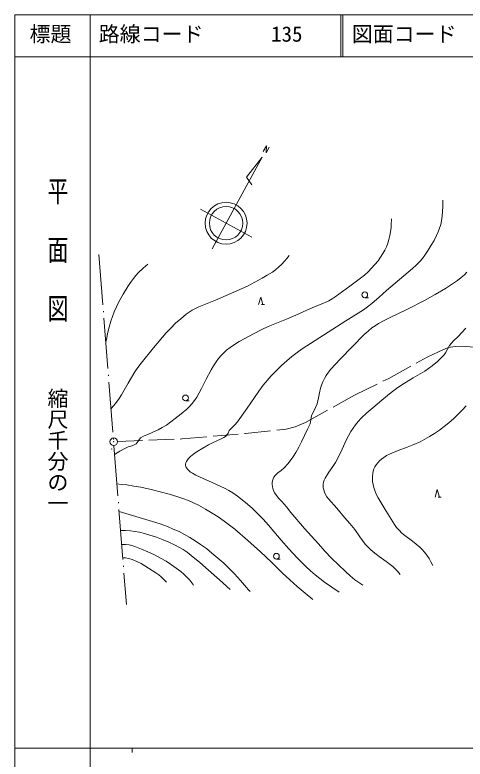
# Model space of a CAD drawing. Units: millimetres, scale not verified. Extents: x 62629 to 702629, y 4380 to 364380.
# Drawn here: x 62629 to 170055, y 186789 to 364380 of the extents above; entities that cross this region are included whole.
import ezdxf
from ezdxf.enums import TextEntityAlignment as Align

# ---------------------------------------------------------------- set-up
doc = ezdxf.new("R2010")
doc.units = ezdxf.units.MM
doc.header["$LTSCALE"] = 1000
doc.linetypes.add('DASHED', pattern=[7.5, 6, -1.5])
doc.linetypes.add('LONG_DASHED_DOTTED', pattern=[15.25, 12, -1.5, 0.25, -1.5])
doc.layers.add('S-SUV', color=7, linetype='Continuous', lineweight=13)
doc.styles.add('@ＭＳ ゴシック', font='')
doc.styles.add('ＭＳ ゴシック', font='')
doc.styles.get('@ＭＳ ゴシック').set_extended_font_data('@MS Gothic')
doc.styles.get('ＭＳ ゴシック').set_extended_font_data('MS Gothic')

msp = doc.modelspace()

# ---------------------------------------------------------------- linework, layer by layer
at = {"layer": 'S-SUV'}
for p, q in [((62629, 364380), (62629, 4380)), ((702629, 364380), (62629, 364380)), ((80629, 364380), (80629, 354380)), ((140379, 364380), (140379, 354380)), ((140879, 364380), (140879, 354380)), ((62629, 354380), (702629, 354380)), ((80629, 354380), (80629, 4380)), ((121904, 331812), (122645, 333166)), ((122645, 333166), (122605, 331423)), ((122605, 331423), (123341, 332787)), ((121663, 330461), (109666, 308527)), ((121663, 330461), (117906, 325677)), ((117906, 325677), (119181, 323839)), ((164761, 320152), (164759, 318766)), ((119166, 311309), (106883, 318028)), ((164759, 318766), (164697, 317369)), ((164592, 316321), (164425, 315269)), ((164697, 317369), (164592, 316321)), ((152389, 313672), (152449, 314727)), ((152449, 314727), (152460, 315216)), ((152460, 315216), (152462, 315715)), ((164223, 314359), (163961, 313456)), ((164425, 315269), (164223, 314359)), ((152100, 311699), (152269, 312633)), ((152269, 312633), (152389, 313672)), ((163641, 312586), (163260, 311728)), ((163961, 313456), (163641, 312586)), ((151595, 309905), (151874, 310785)), ((151874, 310785), (152100, 311699)), ((163260, 311728), (162652, 310554)), ((150867, 308213), (151259, 309046)), ((151259, 309046), (151595, 309905)), ((161990, 309403), (161255, 308213)), ((162652, 310554), (161990, 309403)), ((149871, 306548), (150426, 307417)), ((150426, 307417), (150867, 308213)), ((161255, 308213), (160467, 307053)), ((126293, 304863), (126995, 305613)), ((126995, 305613), (127551, 306258)), ((127551, 306258), (128099, 306927)), ((148524, 304802), (149271, 305721)), ((149271, 305721), (149871, 306548)), ((159213, 305506), (158388, 304667)), ((159863, 306260), (159213, 305506)), ((160467, 307053), (159863, 306260)), ((93222, 303918), (92144, 302909)), ((94338, 304881), (93222, 303918)), ((124831, 303564), (125559, 304165)), ((125559, 304165), (126293, 304863)), ((146898, 303076), (147733, 303922)), ((147733, 303922), (148524, 304802)), ((157512, 303863), (154365, 301272)), ((158388, 304667), (157512, 303863)), ((91497, 302221), (90896, 301493)), ((92144, 302909), (91497, 302221)), ((121628, 301530), (122862, 302244)), ((122862, 302244), (124063, 303008)), ((124063, 303008), (124831, 303564)), ((142574, 299659), (146032, 302283)), ((146032, 302283), (146898, 303076)), ((169094, 301678), (169913, 302379)), ((169913, 302379), (170498, 302952)), ((90203, 300542), (89556, 299552)), ((90896, 301493), (90203, 300542)), ((118101, 299679), (119872, 300574)), ((119872, 300574), (121628, 301530)), ((154365, 301272), (151258, 298636)), ((166809, 300039), (168236, 301022)), ((168236, 301022), (169094, 301678)), ((89556, 299552), (88478, 297747)), ((114329, 297976), (118101, 299679)), ((139076, 297080), (142574, 299659)), ((151258, 298636), (149545, 297039)), ((162875, 297625), (165361, 299116)), ((165361, 299116), (166809, 300039)), ((88478, 297747), (87455, 295916)), ((110535, 296328), (114329, 297976)), ((120729, 295232), (121278, 297027)), ((121278, 297027), (121827, 295232)), ((137507, 296178), (138306, 296603)), ((138306, 296603), (139076, 297080)), ((146106, 296899), (147001, 296899)), ((149545, 297039), (147790, 295485)), ((160367, 296191), (162875, 297625)), ((87455, 295916), (86858, 294741)), ((106503, 294685), (108528, 295478)), ((108528, 295478), (110535, 296328)), ((121453, 295232), (122173, 295232)), ((132414, 294002), (134654, 294955)), ((134654, 294955), (136096, 295540)), ((136096, 295540), (137507, 296178)), ((147790, 295485), (146803, 294723)), ((156302, 294159), (160367, 296191)), ((86317, 293544), (85882, 292424)), ((86858, 294741), (86317, 293544)), ((103467, 292927), (104184, 293455)), ((104184, 293455), (104932, 293932)), ((104932, 293932), (105699, 294333)), ((105699, 294333), (106503, 294685)), ((130213, 293002), (132414, 294002)), ((145780, 294008), (141558, 291340)), ((146803, 294723), (145780, 294008)), ((152209, 292182), (156302, 294159)), ((85504, 291282), (85101, 289843)), ((85882, 292424), (85504, 291282)), ((100981, 290782), (102199, 291872)), ((102199, 291872), (103467, 292927)), ((124625, 290657), (127427, 291800)), ((127427, 291800), (130213, 293002)), ((141558, 291340), (137341, 288669)), ((149378, 290712), (150774, 291470)), ((150774, 291470), (152209, 292182)), ((85101, 289843), (84753, 288382)), ((98688, 288497), (99812, 289660)), ((99812, 289660), (100981, 290782)), ((121551, 289293), (123069, 290000)), ((123069, 290000), (124625, 290657)), ((146896, 288896), (147834, 289673)), ((147834, 289673), (148585, 290214)), ((148585, 290214), (149378, 290712)), ((170197, 289627), (168385, 287635)), ((84753, 288382), (84531, 287331)), ((95689, 284900), (98688, 288497)), ((117533, 287195), (119530, 288272)), ((119530, 288272), (121551, 289293)), ((137341, 288669), (134260, 286714)), ((143081, 285166), (146003, 288080)), ((146003, 288080), (146896, 288896)), ((84531, 287331), (84321, 286264)), ((114813, 285589), (116156, 286417)), ((116156, 286417), (117533, 287195)), ((134260, 286714), (131203, 284703)), ((167318, 286580), (166291, 285479)), ((168385, 287635), (167318, 286580)), ((92733, 281259), (95689, 284900)), ((112492, 283771), (113158, 284369)), ((113158, 284369), (113966, 285002)), ((113966, 285002), (114813, 285589)), ((131203, 284703), (129946, 283816)), ((140208, 282216), (143081, 285166)), ((165875, 284593), (165406, 283737)), ((166291, 285479), (165875, 284593)), ((110642, 281602), (111228, 282381)), ((111228, 282381), (111865, 283128)), ((111865, 283128), (112492, 283771)), ((128726, 282880), (127483, 281828)), ((129946, 283816), (128726, 282880)), ((164617, 282792), (163431, 281677)), ((165036, 283247), (164617, 282792)), ((165406, 283737), (165036, 283247)), ((91972, 280260), (92733, 281259)), ((109448, 279694), (110019, 280663)), ((110019, 280663), (110642, 281602)), ((126271, 280723), (125018, 279517)), ((127483, 281828), (126271, 280723)), ((138046, 279856), (139102, 281053)), ((139102, 281053), (140208, 282216)), ((162205, 280608), (161340, 279968)), ((163431, 281677), (162205, 280608)), ((89653, 276491), (91266, 279235)), ((91266, 279235), (91972, 280260)), ((108289, 277474), (109448, 279694)), ((125018, 279517), (123809, 278270)), ((136939, 278343), (137467, 279116)), ((137467, 279116), (138046, 279856)), ((160439, 279376), (157667, 277750)), ((161340, 279968), (160439, 279376)), ((107181, 275219), (108289, 277474)), ((122837, 277171), (121903, 276024)), ((123809, 278270), (122837, 277171)), ((136108, 276813), (136497, 277593)), ((136497, 277593), (136939, 278343)), ((157667, 277750), (154931, 276075)), ((88083, 273702), (89653, 276491)), ((121903, 276024), (120819, 274586)), ((135294, 274161), (135547, 275288)), ((135547, 275288), (135799, 276061)), ((135799, 276061), (136108, 276813)), ((154931, 276075), (153672, 275213)), ((87511, 272811), (88083, 273702)), ((106018, 273138), (106625, 274162)), ((106625, 274162), (107181, 275219)), ((120819, 274586), (119784, 273111)), ((135100, 273022), (135294, 274161)), ((152439, 274296), (150201, 272467)), ((153672, 275213), (152439, 274296)), ((86251, 271197), (86898, 271966)), ((86898, 271966), (87511, 272811)), ((103335, 272280), (104231, 272280)), ((104953, 271676), (105510, 272389)), ((105510, 272389), (106018, 273138)), ((119784, 273111), (118082, 270556)), ((134741, 271567), (134948, 272280)), ((134948, 272280), (135100, 273022)), ((150201, 272467), (148007, 270598)), ((85564, 270473), (86251, 271197)), ((102282, 269148), (103623, 270303)), ((103623, 270303), (104312, 270970)), ((104312, 270970), (104953, 271676)), ((118082, 270556), (116331, 268038)), ((133420, 268756), (134110, 270152)), ((134110, 270152), (134741, 271567)), ((148007, 270598), (146635, 269385)), ((169385, 270089), (168435, 269103)), ((170290, 271115), (169385, 270089)), ((100909, 268045), (102282, 269148)), ((133257, 267752), (133308, 268257)), ((133308, 268257), (133420, 268756)), ((146635, 269385), (145290, 268116)), ((168435, 269103), (167344, 268057)), ((97801, 265895), (98789, 266498)), ((98789, 266498), (99861, 267243)), ((99861, 267243), (100909, 268045)), ((115145, 266594), (114435, 265930)), ((115765, 267302), (115145, 266594)), ((116331, 268038), (115765, 267302)), ((132790, 266128), (133077, 266763)), ((133077, 266763), (133195, 267244)), ((133195, 267244), (133257, 267752)), ((143885, 266558), (143316, 265790)), ((144564, 267355), (143885, 266558)), ((145290, 268116), (144564, 267355)), ((166204, 267049), (165089, 266137)), ((167344, 268057), (166204, 267049)), ((94334, 264266), (95568, 264776)), ((95568, 264776), (96782, 265343)), ((96782, 265343), (97801, 265895)), ((113772, 265226), (113489, 264595)), ((114435, 265930), (113772, 265226)), ((131705, 264023), (132445, 265511)), ((132445, 265511), (132790, 266128)), ((142790, 264979), (142203, 263943)), ((143316, 265790), (142790, 264979)), ((163930, 265267), (162783, 264483)), ((165089, 266137), (163930, 265267)), ((91820, 262303), (92207, 262917)), ((92207, 262917), (92636, 263483)), ((92636, 263483), (93478, 263904)), ((93478, 263904), (94334, 264266)), ((111663, 263105), (110798, 262731)), ((112503, 263532), (111663, 263105)), ((112851, 263747), (112503, 263532)), ((113157, 264004), (112851, 263747)), ((113489, 264595), (113157, 264004)), ((131021, 262515), (131705, 264023)), ((141667, 262876), (140712, 260720)), ((142203, 263943), (141667, 262876)), ((160478, 263116), (159327, 262537)), ((161593, 263743), (160478, 263116)), ((162783, 264483), (161593, 263743)), ((89024, 261022), (89621, 261271)), ((89621, 261271), (90260, 261472)), ((90260, 261472), (90787, 261642)), ((90787, 261642), (91276, 261861)), ((91276, 261861), (91566, 262057)), ((91566, 262057), (91820, 262303)), ((108832, 261802), (107474, 261022)), ((109802, 262294), (108832, 261802)), ((110798, 262731), (109802, 262294)), ((129678, 259946), (130376, 261216)), ((130376, 261216), (131021, 262515)), ((156228, 261213), (154105, 260416)), ((157793, 261849), (156228, 261213)), ((159327, 262537), (157793, 261849)), ((86431, 259466), (87708, 260268)), ((87708, 260268), (89024, 261022)), ((105321, 259620), (104540, 259007)), ((106142, 260188), (105321, 259620)), ((107474, 261022), (106142, 260188)), ((129141, 259092), (129678, 259946)), ((140712, 260720), (139709, 258605)), ((152009, 259565), (151315, 259208)), ((154105, 260416), (152009, 259565)), ((103554, 257843), (103382, 257468)), ((103778, 258186), (103554, 257843)), ((104146, 258627), (103778, 258186)), ((104540, 259007), (104146, 258627)), ((127754, 257269), (128559, 258280)), ((128559, 258280), (129141, 259092)), ((139126, 257585), (138490, 256595)), ((139709, 258605), (139126, 257585)), ((149201, 257508), (148829, 257016)), ((149616, 257956), (149201, 257508)), ((150117, 258403), (149616, 257956)), ((150646, 258796), (150117, 258403)), ((151315, 259208), (150646, 258796)), ((103320, 257207), (103318, 256936)), ((103318, 256936), (103390, 256653)), ((103382, 257468), (103320, 257207)), ((103390, 256653), (103527, 256371)), ((103527, 256371), (103794, 255993)), ((103794, 255993), (104110, 255652)), ((126164, 255683), (126912, 256308)), ((126912, 256308), (127754, 257269)), ((138490, 256595), (137552, 255231)), ((148312, 256044), (148136, 255512)), ((148543, 256543), (148312, 256044)), ((148829, 257016), (148543, 256543)), ((104110, 255652), (104527, 255299)), ((104527, 255299), (104982, 254994)), ((104982, 254994), (105818, 254540)), ((105818, 254540), (106675, 254143)), ((106675, 254143), (109681, 252835)), ((124253, 253632), (124451, 254042)), ((124451, 254042), (124707, 254430)), ((124707, 254430), (125017, 254786)), ((125017, 254786), (125377, 255106)), ((125377, 255106), (126164, 255683)), ((137552, 255231), (136650, 253811)), ((147943, 254320), (147932, 253681)), ((148015, 254953), (147943, 254320)), ((148136, 255512), (148015, 254953)), ((88177, 252342), (86983, 252448)), ((89358, 252210), (88177, 252342)), ((91016, 251957), (89358, 252210)), ((109681, 252835), (112664, 251472)), ((124015, 252299), (124034, 252764)), ((124058, 251833), (124015, 252299)), ((124034, 252764), (124113, 253200)), ((124113, 253200), (124253, 253632)), ((136195, 252435), (136177, 251998)), ((136273, 252861), (136195, 252435)), ((136434, 253348), (136273, 252861)), ((136650, 253811), (136434, 253348)), ((147932, 253681), (147979, 253004)), ((147979, 253004), (148086, 252335)), ((148086, 252335), (148271, 251586)), ((92665, 251645), (91016, 251957)), ((95146, 251114), (92665, 251645)), ((97603, 250527), (95146, 251114)), ((99458, 250035), (97603, 250527)), ((112664, 251472), (113650, 250924)), ((113650, 250924), (114615, 250318)), ((124167, 251334), (124058, 251833)), ((124331, 250865), (124167, 251334)), ((124578, 250369), (124331, 250865)), ((136177, 251998), (136222, 251506)), ((136222, 251506), (136327, 251016)), ((136327, 251016), (136506, 250483)), ((136506, 250483), (136743, 249969)), ((148271, 251586), (148513, 250858)), ((148513, 250858), (148870, 250003)), ((162874, 249332), (163423, 251127)), ((163423, 251127), (163972, 249332)), ((101298, 249484), (99458, 250035)), ((102680, 249017), (101298, 249484)), ((104040, 248494), (102680, 249017)), ((114615, 250318), (115747, 249527)), ((115747, 249527), (116853, 248680)), ((116853, 248680), (118103, 247646)), ((124876, 249908), (124578, 250369)), ((125556, 249071), (124876, 249908)), ((126287, 248270), (125556, 249071)), ((136743, 249969), (137079, 249402)), ((137079, 249402), (137472, 248859)), ((137472, 248859), (139425, 246679)), ((148870, 250003), (149284, 249169)), ((149284, 249169), (151218, 245934)), ((163598, 249332), (164318, 249332)), ((105244, 247960), (104040, 248494)), ((106424, 247369), (105244, 247960)), ((108072, 246459), (106424, 247369)), ((118103, 247646), (119319, 246562)), ((127413, 246952), (126287, 248270)), ((128475, 245617), (127413, 246952)), ((87502, 245856), (91478, 244718)), ((109690, 245497), (108072, 246459)), ((111163, 244568), (109690, 245497)), ((119319, 246562), (120601, 245329)), ((120601, 245329), (121847, 244046)), ((131758, 241854), (128475, 245617)), ((139425, 246679), (141314, 244481)), ((151218, 245934), (153185, 242761)), ((91478, 244718), (95455, 243516)), ((95455, 243516), (97260, 242915)), ((112600, 243590), (111163, 244568)), ((113864, 242645), (112600, 243590)), ((121847, 244046), (123150, 242612)), ((141314, 244481), (142528, 243041)), ((97260, 242915), (99044, 242259)), ((99044, 242259), (100430, 241689)), ((100430, 241689), (101791, 241065)), ((115091, 241651), (113864, 242645)), ((118204, 238982), (115091, 241651)), ((123150, 242612), (124416, 241130)), ((135062, 238123), (131758, 241854)), ((142528, 243041), (143704, 241554)), ((143704, 241554), (144934, 239815)), ((153185, 242761), (153712, 242069)), ((153712, 242069), (154292, 241408)), ((87855, 241373), (89040, 241354)), ((89040, 241354), (90220, 241274)), ((90220, 241274), (91278, 241135)), ((91278, 241135), (92328, 240936)), ((92328, 240936), (93595, 240626)), ((93595, 240626), (94857, 240255)), ((94857, 240255), (96455, 239719)), ((101791, 241065), (103098, 240395)), ((103098, 240395), (104378, 239672)), ((124416, 241130), (126181, 239023)), ((144934, 239815), (146211, 238116)), ((154292, 241408), (154955, 240742)), ((154955, 240742), (155660, 240119)), ((155660, 240119), (157496, 238775)), ((88118, 238034), (88997, 237993)), ((88997, 237993), (89874, 237892)), ((96455, 239719), (98037, 239124)), ((98037, 239124), (99400, 238553)), ((99400, 238553), (100741, 237926)), ((104378, 239672), (105672, 238873)), ((105672, 238873), (106941, 238018)), ((106941, 238018), (108314, 237016)), ((121265, 236278), (118204, 238982)), ((126181, 239023), (127991, 236957)), ((136607, 236424), (135062, 238123)), ((146211, 238116), (146845, 237423)), ((157496, 238775), (159284, 237391)), ((89874, 237892), (90561, 237745)), ((90561, 237745), (91247, 237537)), ((91247, 237537), (92821, 236905)), ((92821, 236905), (94382, 236213)), ((94382, 236213), (95912, 235501)), ((100741, 237926), (101770, 237389)), ((101770, 237389), (102776, 236797)), ((102776, 236797), (103749, 236134)), ((108314, 237016), (109652, 235967)), ((123876, 233793), (121265, 236278)), ((127991, 236957), (130016, 234846)), ((138197, 234766), (136607, 236424)), ((146845, 237423), (147531, 236764)), ((147531, 236764), (148519, 235931)), ((159284, 237391), (159844, 236822)), ((159844, 236822), (160368, 236203)), ((160368, 236203), (160933, 235435)), ((88370, 234824), (89055, 234784)), ((89055, 234784), (89729, 234683)), ((89729, 234683), (90382, 234514)), ((90382, 234514), (91022, 234285)), ((95912, 235501), (97412, 234735)), ((97412, 234735), (98696, 233985)), ((103749, 236134), (104696, 235415)), ((104696, 235415), (106771, 233687)), ((109652, 235967), (111076, 234771)), ((111076, 234771), (112467, 233524)), ((125033, 234517), (125929, 234517)), ((130016, 234846), (132086, 232774)), ((139822, 233141), (138197, 234766)), ((148519, 235931), (149549, 235141)), ((149549, 235141), (151198, 233955)), ((160933, 235435), (161446, 234633)), ((161446, 234633), (161903, 233835)), ((91022, 234285), (91886, 233895)), ((91886, 233895), (92725, 233449)), ((92725, 233449), (94522, 232383)), ((98696, 233985), (99959, 233177)), ((99959, 233177), (101113, 232383)), ((106771, 233687), (108810, 231910)), ((112467, 233524), (113765, 232282)), ((126440, 231270), (123876, 233793)), ((132086, 232774), (133142, 231753)), ((141489, 231558), (139822, 233141)), ((151198, 233955), (152817, 232716)), ((152817, 232716), (153401, 232187)), ((161903, 233835), (162336, 233013)), ((94522, 232383), (96293, 231261)), ((96293, 231261), (96936, 230792)), ((101113, 232383), (102241, 231535)), ((102241, 231535), (102946, 230933)), ((102946, 230933), (103609, 230287)), ((108810, 231910), (111422, 229603)), ((113765, 232282), (115028, 230990)), ((115028, 230990), (116484, 229397)), ((128201, 229584), (126440, 231270)), ((133142, 231753), (134244, 230770)), ((142610, 230547), (141489, 231558)), ((153401, 232187), (153949, 231612)), ((153949, 231612), (154268, 231222)), ((154268, 231222), (154575, 230809)), ((96936, 230792), (97540, 230276)), ((97540, 230276), (98181, 229651)), ((98181, 229651), (98795, 228992)), ((103609, 230287), (104364, 229452)), ((104364, 229452), (105084, 228566)), ((111422, 229603), (114033, 227291)), ((116484, 229397), (117903, 227756)), ((129995, 227949), (128201, 229584)), ((134244, 230770), (135360, 229882)), ((135360, 229882), (136514, 229041)), ((143767, 229585), (142610, 230547)), ((144701, 228904), (143767, 229585)), ((105084, 228566), (105200, 228415)), ((105200, 228415), (105316, 228264)), ((117903, 227756), (118315, 227266)), ((131852, 226368), (129995, 227949)), ((136514, 229041), (138248, 227844)), ((138248, 227844), (139992, 226666)), ((145663, 228277), (144701, 228904)), ((118315, 227266), (118731, 226766)), ((133740, 224839), (131852, 226368)), ((62629, 189380), (601629, 189380)), ((90629, 189380), (90629, 188380))]:
    msp.add_line(p, q, dxfattribs=at)
at = {"layer": 'S-SUV', "linetype": 'LONG_DASHED_DOTTED'}
msp.add_line((82675, 307176), (89246, 223700), dxfattribs=at)
at = {"layer": 'S-SUV', "linetype": 'DASHED'}
for p, q in [((163684, 283987), (165991, 285002)), ((165991, 285002), (167652, 285279)), ((167652, 285279), (169360, 285325)), ((169360, 285325), (172220, 285095)), ((151820, 277623), (161008, 282695)), ((161008, 282695), (163684, 283987)), ((143698, 273655), (151820, 277623)), ((131978, 267149), (143698, 273655)), ((129533, 266087), (131978, 267149)), ((117630, 264518), (127366, 265487)), ((127366, 265487), (129533, 266087)), ((87106, 262570), (102449, 263180)), ((102449, 263180), (117630, 264518))]:
    msp.add_line(p, q, dxfattribs=at)
at = {"layer": 'S-SUV'}
for centre, radius in [((113025, 314669), 5000), ((113025, 314669), 4000), ((146106, 297588), 688), ((103335, 272969), 688), ((86207, 262534), 896), ((86207, 262534), 27), ((85727, 260761), 31.3), ((85727, 260761), 25), ((85727, 260761), 18.8), ((85727, 260761), 12.5), ((85727, 260761), 6.3), ((125033, 235205), 688)]:
    msp.add_circle(centre, radius, dxfattribs=at)

# ---------------------------------------------------------------- texts
at = {"layer": 'S-SUV', "style": 'ＭＳ ゴシック'}
for s, p in [('標題', (66129, 356880)), ('路線コード', (82629, 356880)), ('135', (123771, 356880)), ('図面コード', (143008, 356880))]:
    msp.add_text(s, height=3666, dxfattribs=at).set_placement(p, align=Align.BOTTOM_LEFT)
at = {"layer": 'S-SUV', "style": '@ＭＳ ゴシック', "width": 1.4}
msp.add_text('平  面  図', height=3666, rotation=270, dxfattribs=at).set_placement((69906, 325855), align=Align.BOTTOM_LEFT)
at = {"layer": 'S-SUV', "style": '@ＭＳ ゴシック'}
msp.add_text('縮尺千分の一', height=3666, rotation=270, dxfattribs=at).set_placement((69906, 275411), align=Align.BOTTOM_LEFT)

doc.saveas('drawing.dxf')
